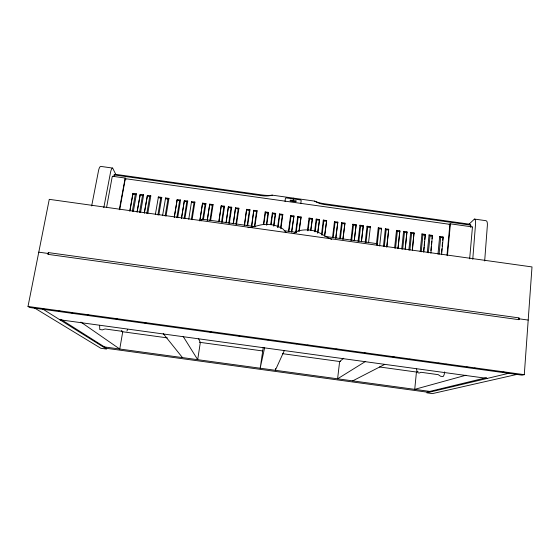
<?xml version="1.0" encoding="UTF-8"?>
<svg xmlns="http://www.w3.org/2000/svg" width="560" height="560" viewBox="0 0 560 560"><rect width="100%" height="100%" fill="white"/><g stroke="black" fill="none" stroke-linecap="round" stroke-linejoin="round"><path stroke-width="0.84" d="M199.885 220.829L202.566 203.126L205.94 203.602L203.42 219.59M386.82 247.002L388.71 229.264L385.371 228.795L383.418 246.505M194.908 202.055L191.541 201.579L191.485 202.342L194.026 202.699L194.908 202.055L192.073 219.716M524.293 374.668L532 266.931L49.266 199.339L28 306.467L29.764 307.517L522.06 375.158L524.293 374.668L28 306.467M484.673 260.974L487.221 227.304A7.574 1.967 -80.5 0 0 486.927 221.466L486.136 220.717L474.446 219.072L468.846 224.378M472.759 259.301L475.419 225.645A7.574 1.855 -80.6 0 0 475.188 219.814L474.446 219.072M470.603 227.297L470.792 225.134A8.869 2.142 -80.4 0 1 469.819 224.224L324.177 203.714A14.378 4.34 6.9 0 1 314.636 201.117L272.307 195.16A14.399 4.354 8.4 0 1 262.248 194.992L115.164 174.286A8.946 1.841 -83.5 0 1 114.128 174.916L113.869 176.351M469.658 258.818L472.353 228.116A1.687 0.413 -80.6 0 0 472.024 226.933M378.266 227.801L381.605 228.27L381.542 229.026L379.022 228.669L378.266 227.801L376.467 243.824M441.595 254.674L443.212 237.685L443.009 236.894L439.677 236.425L437.976 254.142M446.992 255.255L449.883 224.35L125.3 178.668L119.77 209.44M447.433 255.703L450.303 225.015A1.687 0.364 -80.8 0 0 450.023 223.839L449.113 224.784M439.075 254.317L440.699 237.328L439.677 236.425M441.567 252.084L441.889 248.703M442.127 246.176L442.449 242.802M442.694 240.268L443.009 236.894M99.61 325.318L99.771 329.525L102.319 329.875L105.084 328.972L122.696 331.387M430.899 250.586L431.312 246.372M431.48 244.678L431.809 241.304M432.054 238.777L432.383 235.403L429.051 234.934L427.301 252.651M430.878 253.169L432.383 235.403M423.612 251.279L424.039 247.058M424.207 245.371L424.543 241.997M424.795 239.47L425.299 234.402L421.96 233.94L420.182 251.65M423.731 252.168L425.299 234.402M428.351 252.819L430.024 235.83L429.051 234.934M421.204 251.818L422.905 234.829L421.96 233.94M409.843 250.229L411.593 233.247L410.697 232.358L408.863 250.068M412.475 248.01L413.427 238.728M413.602 237.041L414.036 232.827L410.697 232.358M412.37 250.579L414.036 232.827M402.682 249.221L404.467 232.246L403.606 231.357L401.737 249.074M405.181 248.696L406.945 231.826L403.606 231.357M405.209 249.578L406.945 231.826M397.964 248.542L399.847 230.832L396.508 230.363L394.604 248.073M398.055 248.577L399.847 230.832M181.524 218.26L184.366 200.571L187.74 201.047L184.877 218.708M395.528 248.22L397.341 231.245L396.508 230.363M384.293 246.652L386.155 229.67L385.371 228.795M386.778 246.974L388.71 229.264M377.125 245.644L379.022 228.669M379.652 246.001L381.605 228.27M365.204 242.242L367.045 226.226L370.391 226.695L368.536 242.718M366.002 242.361L367.759 227.087L367.045 226.226M358.064 241.241L359.94 225.225L363.286 225.694L361.424 241.717M358.834 241.36L360.619 226.086L359.94 225.225M361.368 241.717L363.286 225.694M351.666 240.359L353.472 225.085L352.828 224.231L356.174 224.7L354.284 240.716M354.193 240.709L356.174 224.7M350.924 240.24L352.828 224.231M339.647 238.665L341.593 222.649L344.946 223.118L343.007 239.134M340.34 238.77L342.195 223.503L341.593 222.649M342.874 239.127L344.946 223.118M332.5 237.664L334.474 221.655L337.827 222.124L335.86 238.133M333.165 237.762L335.048 222.495L334.474 221.655M335.699 238.119L337.827 222.124M321.496 234.409L323.309 220.08L326.655 220.556L324.751 235.718M322.007 235.34L323.827 220.92L323.309 220.08M324.541 235.697L326.655 220.556M314.559 231.721L316.183 219.086L319.536 219.555L317.814 233.037M315.147 231.791L316.673 219.919L316.183 219.086M317.576 232.995L319.536 219.555M307.412 230.72L309.057 218.085L312.41 218.554L310.884 230.349M307.972 230.783L309.512 218.911L309.057 218.085M310.611 230.293L312.41 218.554M275.569 368.564L275.338 370.293L284.361 350.462M295.603 232.498L297.731 216.489L301.084 216.965L299.194 231.28M296.114 232.575L298.144 217.315L297.731 216.489M298.872 231.238L301.084 216.965M288.435 231.49L290.598 215.488L293.958 215.964L291.809 231.966M288.918 231.567L290.976 216.307L290.598 215.488M293.048 201.327L293.482 198.142M291.459 231.924L293.958 215.964M280.588 227.808L282.338 215.096L282.835 214.403L279.475 213.927L277.613 227.402M280.868 228.718L282.835 214.403M278.054 227.458L279.804 214.739L279.475 213.927M263.242 347.508L260.169 368.221L264.621 347.781M270.683 224.714L272.335 212.926L275.695 213.395L273.938 226.03M271.096 224.749L272.636 213.731L272.335 212.926M273.518 225.953L275.17 214.088L275.695 213.395M263.403 224.553L265.195 211.925L268.555 212.394L266.777 225.022M263.781 224.595L265.461 212.723L265.195 211.925M266.322 224.945L267.995 213.08L268.555 212.394M254.835 226.786L257.138 210.791L253.778 210.322L251.461 226.317M251.79 226.373L253.778 210.322M254.331 226.723L256.529 211.47L257.138 210.791M244.279 225.309L246.631 209.314L249.991 209.79L247.66 225.785M244.58 225.358L246.631 209.314M247.128 225.715L249.354 210.462L249.991 209.79M235.956 224.154L238.231 208.901L238.917 208.236L235.55 207.76L233.156 223.748M236.537 224.224L238.917 208.236M177.198 199.563L174.279 217.224L177.198 199.563L180.572 200.039L177.674 217.7M228.746 223.146L231.042 207.893L231.763 207.228L228.396 206.752L225.974 222.747M229.355 223.216L231.763 207.228M233.415 223.797L235.55 207.76M222.173 222.215L224.609 206.227L221.242 205.751L218.785 221.739M226.198 222.789L228.396 206.752M218.981 221.774L221.242 205.751M221.529 222.131L223.86 206.885L224.609 206.227M209.923 220.507L212.296 205.261L213.101 204.61L209.734 204.134L207.228 220.122M210.609 220.591L213.101 204.61M370.391 226.695L370.279 227.444L367.759 227.087M207.375 220.15L209.734 204.134M199.766 220.794L202.566 203.126M202.699 219.499L205.107 204.253L205.94 203.602M191.31 219.632L194.026 202.699M184.079 218.617L186.83 201.684L187.74 201.047M188.755 219.275L191.541 201.579M176.841 217.609L179.627 200.676L180.572 200.039M181.489 218.239L184.366 200.571M165.137 215.971L167.972 199.038L168.966 198.408L166.012 216.069M157.892 214.956L160.762 198.023L161.791 197.4L158.802 215.061M162.582 215.607L165.592 197.939L168.966 198.408M155.337 214.599L158.417 196.931L161.791 197.4M146.818 213.402L149.737 196.476L150.815 195.86L147.77 213.514M139.573 212.387L142.52 195.461L143.633 194.852L140.553 212.506M144.263 213.045L147.434 195.384L150.815 195.86M144.375 213.038L147.434 195.384M132.321 211.372L135.303 194.453L136.444 193.844L133.336 211.498M137.011 212.03L140.252 194.376L143.633 194.852M137.158 212.03L140.252 194.376M129.766 211.015L132.755 194.096L133.063 193.368L136.444 193.844M129.941 211.022L133.063 193.368M119.273 209.762L125.188 178.052L125.846 179.291M106.638 207.123L112.084 177.415A1.701 0.357 -83.3 0 1 112.651 176.351M444.668 371.903L444.115 374.857L443.107 376.6L440.601 376.257L438.221 374.654L420.861 372.274L419.356 373.037L418.166 372.876L417.305 371.693M103.803 207.655L110.18 174.216A7.637 1.603 -83.4 0 1 111.853 168.602L112.651 168.077L115.927 174.685M91.665 205.954L98.168 172.529A7.637 1.715 -83.5 0 1 99.904 166.922L100.758 166.397L112.651 168.077M165.592 197.939L165.431 198.681L167.972 199.038M158.417 196.931L158.221 197.666L160.762 198.023M126.903 331.058L127.708 329.364M200.816 220.668L202.265 219.191L254.079 226.478M201.068 220.913L202.3 219.226M518.917 318.087L519.316 318.661L518.945 319.683L48.006 254.359L47.957 253.267L48.349 252.588L519.078 317.905L518.798 319.627M343.728 358.267L339.633 361.508L337.596 378.805L365.708 361.34M293.699 233.611L297.878 231.056A30.107 29.645 -8.4 0 1 322.42 234.493A71.533 70.14 -53.2 0 0 331.681 239.372M352.702 380.87L384.741 364.385M418.068 371.427L416.437 372.043L414.729 389.354L465.92 375.228M324.849 236.39L376.691 243.621L377.783 245.448M486.479 377.671L426.867 392.119L106.722 348.355L60.781 319.291M509.026 373.226L426.804 392.833L432.446 393.603L517.223 374.346M48.139 254.338L48.44 252.812M44.065 309.022L42.336 308.784L106.596 349.069L100.863 348.285L33.943 307.629M58.786 311.045L60.515 311.276M70.91 312.704L72.639 312.942M87.36 314.965L89.089 315.203M115.927 318.892L117.663 319.13M144.501 322.819L146.23 323.057M209.433 331.744L211.162 331.982M238.007 335.671L239.736 335.909M266.574 339.591L268.31 339.829M295.148 343.518L296.877 343.756M307.265 345.184L309.001 345.422M323.715 347.445L325.451 347.683M335.839 349.111L337.568 349.349M352.289 351.372L354.018 351.61M364.406 353.038L366.142 353.276M380.856 355.299L382.592 355.537M392.98 356.965L394.709 357.203M409.43 359.226L411.159 359.464M438.004 363.153L439.733 363.391M445.795 364.224L447.524 364.462M466.571 367.073L468.307 367.311M474.362 368.144L476.098 368.382M502.936 372.071L504.665 372.309M59.871 319.774L487.249 378.42M122.255 331.702L167.293 337.876M199.332 342.265L262.549 350.938M282.471 353.668L340.494 361.627M379.463 366.968L416.703 372.078M104.475 346.934L429.786 391.412M38.78 252.168L48.174 253.47M519.008 318.794L528.199 320.068M114.128 174.916L262.052 195.741A25.109 23.947 7 0 0 272.307 195.16M470.792 225.134L324.331 204.512A25.06 23.891 16.4 0 1 314.636 201.117M112.525 176.267L125.188 178.052M450.177 223.797L472.192 226.891M132.755 194.096L135.303 194.453M139.972 195.104L142.52 195.461M147.189 196.119L149.737 196.476M177.086 200.319L179.627 200.676M184.289 201.327L186.83 201.684M202.566 203.896L205.107 204.253M209.762 204.904L212.296 205.261M221.319 206.528L223.86 206.885M228.508 207.536L231.042 207.893M235.69 208.544L238.231 208.901M246.82 210.105L249.354 210.462M253.995 211.113L256.529 211.47M265.461 212.723L267.995 213.08M272.636 213.731L275.17 214.088M279.804 214.739L282.338 215.096M290.976 216.307L293.51 216.664M298.144 217.315L300.671 217.672M309.512 218.911L312.039 219.268M316.673 219.919L319.2 220.269M323.827 220.92L326.354 221.277M335.048 222.495L337.568 222.852M342.195 223.503L344.715 223.853M353.472 225.085L355.992 225.435M360.619 226.086L363.139 226.443M386.155 229.67L388.675 230.027M397.341 231.245L399.861 231.595M404.467 232.246L406.987 232.596M411.593 233.247L414.106 233.597M422.905 234.829L425.418 235.186M430.024 235.83L432.537 236.187M440.699 237.328L443.212 237.685M284.291 230.713L296.373 232.4M80.871 322.084L119.749 349.027L122.745 331.765L121.422 330.638M286.223 232.568L282.919 228.963A30.121 29.708 10.9 0 0 258.335 225.519A71.708 70.574 67.6 0 1 248.031 227.661M163.212 333.585L182.469 357.602M376.628 243.642L377.055 244.223M183.148 336.392L197.687 359.681L200.34 342.405L198.485 338.555M125.3 178.668L125.797 179.732M416.591 368.998L416.857 370.825M285.103 201.432A0.84 0.805 10.7 0 1 285.047 201.012L285.376 198.625A0.84 0.805 10.7 0 1 286.314 197.939L300.426 199.927A0.84 0.805 13.2 0 1 301.154 200.844L300.832 203.238A0.84 0.805 13.2 0 1 300.671 203.623M296.065 200.942L295.96 201.74L290.143 200.921L290.255 200.123L296.065 200.942"/></g></svg>
